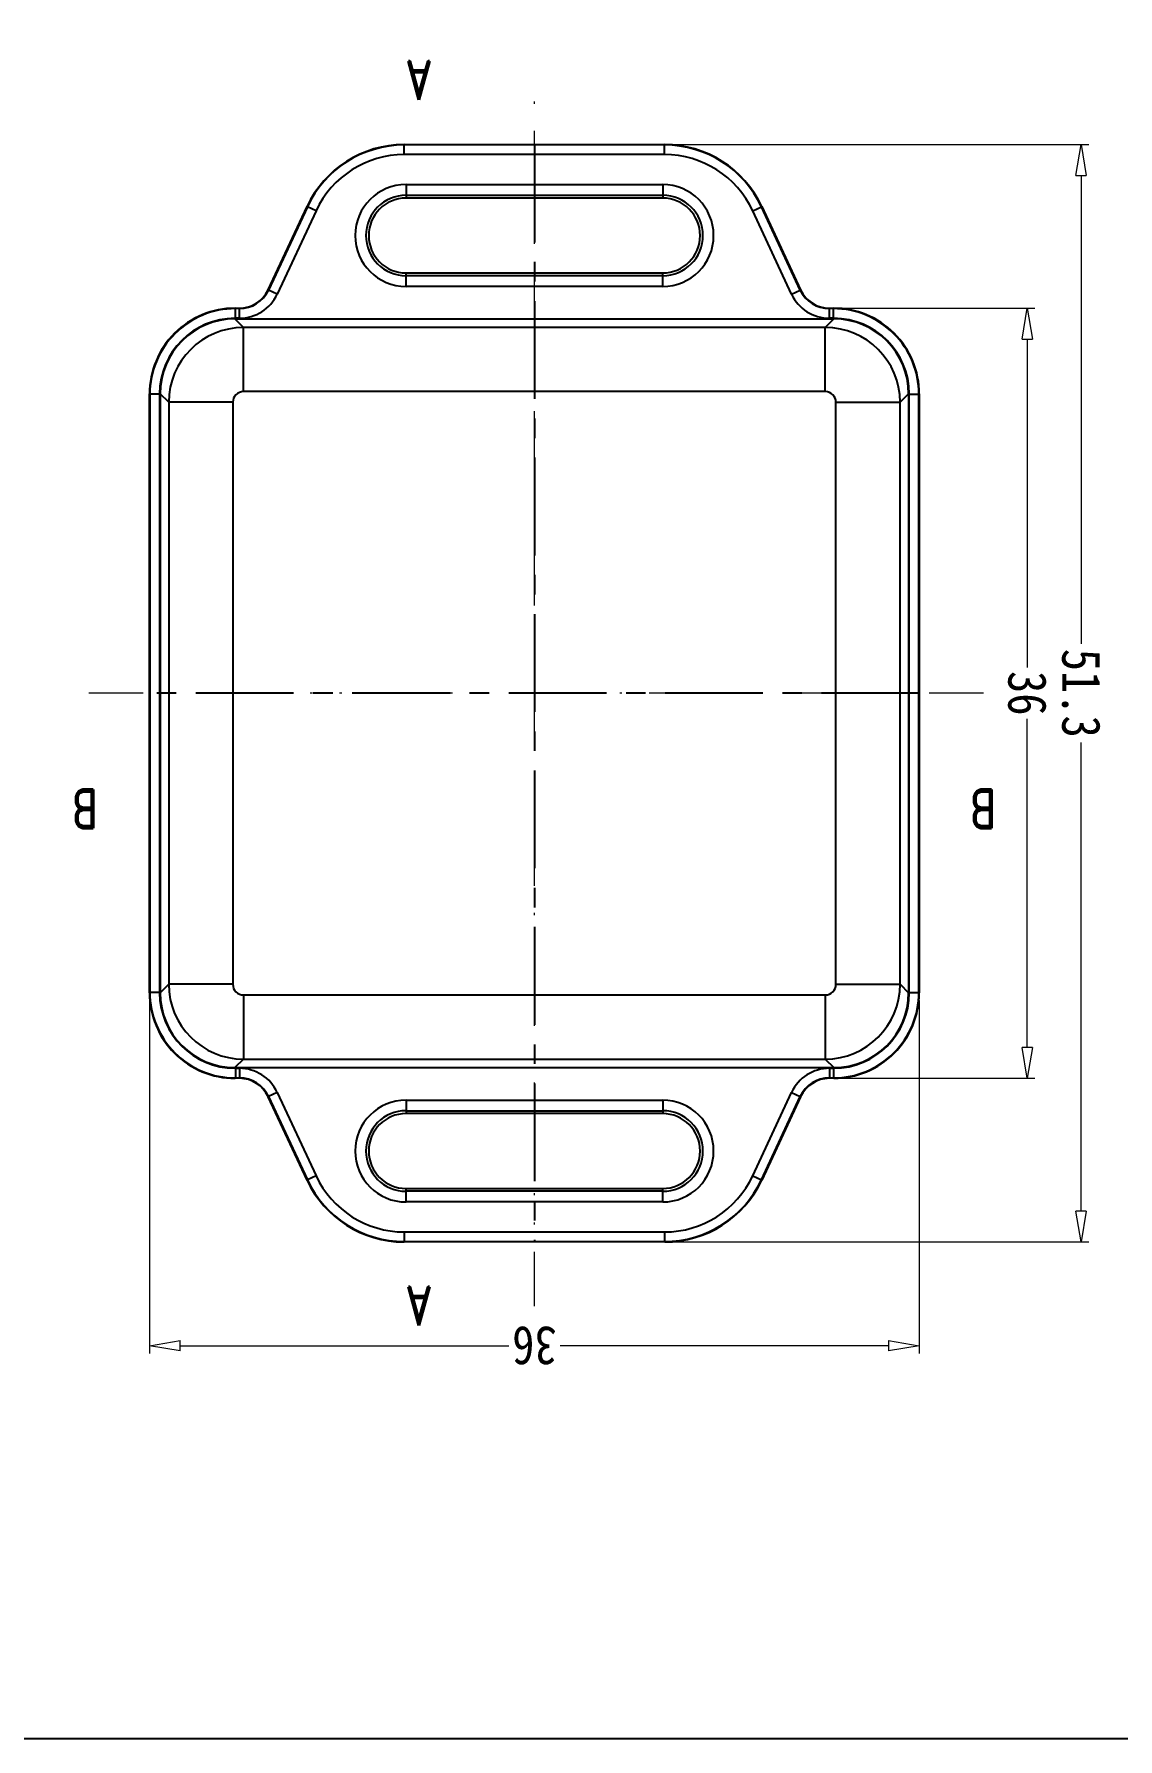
# Model space of a CAD drawing. Header units: millimetres. Extents: x 1786 to 3857, y -2202 to -1928.
# Drawn here: x 3593.4 to 3644.1, y -2202.1 to -2122.4 of the extents above; entities that cross this region are included whole.
import ezdxf
from ezdxf.enums import TextEntityAlignment as Align

# ---------------------------------------------------------------- set-up
doc = ezdxf.new("R2010")
doc.units = ezdxf.units.MM
doc.linetypes.add('CENTER', pattern=[50.8, 31.75, -6.35, 6.35, -6.35])
doc.linetypes.add('DIVIDE', pattern=[31.75, 12.7, -6.35, 0, -6.35, 0, -6.35])
doc.layers.add('dim', color=3, linetype='Continuous', lineweight=9)
doc.layers.add('hatch', color=56, linetype='Continuous', lineweight=9)
doc.styles.add('FFS', font='SIMFANG.TTF', dxfattribs={"width": 0.85})
doc.styles.add('LongTou', font='romand.shx', dxfattribs={"width": 0.8, "bigfont": 'whgdtxt.shx'})
doc.dimstyles.new('YanXiu', dxfattribs={"dimtxt": 2.5, "dimasz": 2.2, "dimexe": 1, "dimexo": 0.6, "dimgap": 0.66, "dimtad": 0, "dimzin": 9, "dimdsep": 46, "dimtxsty": 'FFS', "dimblk": 'CLOSEDBLANK', "dimcen": 0, "dimclrd": 256, "dimclre": 131, "dimclrt": 42, "dimazin": 0, "dimtfac": 1, "dimtofl": 0, "dimtmove": 0, "dimatfit": 3, "dimldrblk": 'CLOSEDBLANK', "dimfxl": 0, "dimlwd": 5, "dimlwe": 5, "dimarcsym": 0})

# ---------------------------------------------------------------- blocks, each defined once
blk = doc.blocks.new('_ClosedBlank')
at = {"color": 0, "linetype": 'ByBlock', "lineweight": -2}
for p, q in [((-1, 0.167), (0, 0)), ((-1, 0.167), (-1, -0.167)), ((0, 0), (-1, -0.167))]:
    blk.add_line(p, q, dxfattribs=at)
blk = doc.blocks.new('*D255')
at = {"layer": 'Defpoints', "color": 0}
for p in [(3548.176, -1972.074), (3528.705, -2023.374), (3548.176, -2023.374)]:
    blk.add_point(p, dxfattribs=at)
at = {"layer": 'dim', "color": 131, "lineweight": 5}
for p, q in [((3547.816, -1972.074), (3528.345, -1972.074)), ((3547.816, -2023.374), (3528.345, -2023.374))]:
    blk.add_line(p, q, dxfattribs=at)
at = {"layer": 'dim', "lineweight": 5}
for p, q in [((3528.705, -1973.514), (3528.705, -1995.416)), ((3528.705, -2021.934), (3528.705, -2000.031))]:
    blk.add_line(p, q, dxfattribs=at)
at = {"layer": 'dim', "lineweight": 5, "xscale": 1.44, "yscale": 1.44, "zscale": 1.44}
for p, rotation in [((3528.705, -1972.074), 90), ((3528.705, -2023.374), 270)]:
    blk.add_blockref('_ClosedBlank', p, dxfattribs=dict(at, rotation=rotation))
at = {"layer": 'dim', "color": 42, "insert": (3528.705, -1997.724), "char_height": 1.8, "attachment_point": 5, "rotation": 90, "style": 'FFS'}
blk.add_mtext('51.3', dxfattribs=at)
blk = doc.blocks.new('*D256')
at = {"layer": 'Defpoints', "color": 0}
for p in [(3572.274, -1967.224), (3536.274, -1983.724), (3572.274, -1983.724)]:
    blk.add_point(p, dxfattribs=at)
at = {"layer": 'dim', "color": 131, "lineweight": 5}
for p, q in [((3536.274, -1983.364), (3536.274, -1966.864)), ((3572.274, -1983.364), (3572.274, -1966.864))]:
    blk.add_line(p, q, dxfattribs=at)
at = {"layer": 'dim', "lineweight": 5}
for p, q in [((3537.714, -1967.224), (3553.074, -1967.224)), ((3570.834, -1967.224), (3555.473, -1967.224))]:
    blk.add_line(p, q, dxfattribs=at)
at = {"layer": 'dim', "lineweight": 5, "xscale": 1.44, "yscale": 1.44, "zscale": 1.44, "rotation": 180}
blk.add_blockref('_ClosedBlank', (3536.274, -1967.224), dxfattribs=at)
at = {"layer": 'dim', "lineweight": 5, "xscale": 1.44, "yscale": 1.44, "zscale": 1.44}
blk.add_blockref('_ClosedBlank', (3572.274, -1967.224), dxfattribs=at)
at = {"layer": 'dim', "color": 42, "insert": (3554.274, -1967.224), "char_height": 1.8, "attachment_point": 5, "style": 'FFS'}
blk.add_mtext('36', dxfattribs=at)
blk = doc.blocks.new('*D257')
at = {"layer": 'Defpoints', "color": 0}
for p in [(3540.274, -1979.724), (3531.225, -2015.724), (3540.274, -2015.724)]:
    blk.add_point(p, dxfattribs=at)
at = {"layer": 'dim', "color": 131, "lineweight": 5}
for p, q in [((3539.914, -1979.724), (3530.865, -1979.724)), ((3539.914, -2015.724), (3530.865, -2015.724))]:
    blk.add_line(p, q, dxfattribs=at)
at = {"layer": 'dim', "lineweight": 5}
for p, q in [((3531.225, -1981.164), (3531.225, -1996.525)), ((3531.225, -2014.284), (3531.225, -1998.923))]:
    blk.add_line(p, q, dxfattribs=at)
at = {"layer": 'dim', "lineweight": 5, "xscale": 1.44, "yscale": 1.44, "zscale": 1.44}
for p, rotation in [((3531.225, -1979.724), 90), ((3531.225, -2015.724), 270)]:
    blk.add_blockref('_ClosedBlank', p, dxfattribs=dict(at, rotation=rotation))
at = {"layer": 'dim', "color": 42, "insert": (3531.225, -1997.724), "char_height": 1.8, "attachment_point": 5, "rotation": 90, "style": 'FFS'}
blk.add_mtext('36', dxfattribs=at)
blk = doc.blocks.new('*u276')
at = {"color": 7, "linetype": 'Continuous'}
for p, q in [((-37.344, 103.401), (-25.148, 103.401)), ((-37.344, 103.401), (-37.332, 103.383)), ((-25.159, 103.383), (-37.332, 103.383)), ((-37.332, 102.933), (-37.332, 103.383)), ((-25.159, 102.933), (-37.332, 102.933)), ((-25.159, 103.383), (-25.148, 103.401)), ((-25.159, 102.933), (-25.159, 103.383)), ((-37.246, 101.533), (-25.246, 101.533)), ((-37.246, 101.533), (-37.246, 100.901)), ((-25.246, 101.533), (-25.246, 100.901)), ((-43.692, 96.617), (-41.875, 100.514)), ((-41.864, 100.496), (-43.681, 96.599)), ((-41.875, 100.514), (-41.864, 100.496)), ((-41.456, 100.306), (-41.864, 100.496)), ((-37.246, 101.033), (-25.246, 101.033)), ((-25.246, 100.901), (-37.246, 100.901)), ((-21.036, 100.306), (-20.628, 100.496)), ((-20.628, 100.496), (-20.616, 100.514)), ((-18.81, 96.599), (-20.628, 100.496)), ((-20.616, 100.514), (-18.799, 96.617)), ((-41.456, 100.306), (-43.273, 96.409)), ((-19.218, 96.409), (-21.036, 100.306)), ((-37.246, 97.401), (-25.246, 97.401)), ((-37.246, 96.769), (-37.246, 97.401)), ((-25.246, 97.269), (-37.246, 97.269)), ((-25.246, 96.769), (-25.246, 97.401)), ((-43.681, 96.599), (-43.692, 96.617)), ((-43.273, 96.409), (-43.681, 96.599)), ((-25.246, 96.769), (-37.246, 96.769)), ((-19.218, 96.409), (-18.81, 96.599)), ((-18.81, 96.599), (-18.799, 96.617)), ((-45.246, 95.751), (-45.052, 95.751)), ((-45.228, 95.733), (-45.246, 95.751)), ((-45.04, 95.733), (-45.228, 95.733)), ((-45.228, 95.283), (-45.228, 95.733)), ((-45.04, 95.733), (-45.052, 95.751)), ((-45.04, 95.283), (-45.04, 95.733)), ((-17.451, 95.733), (-17.44, 95.751)), ((-17.263, 95.733), (-17.451, 95.733)), ((-17.451, 95.283), (-17.451, 95.733)), ((-17.44, 95.751), (-17.246, 95.751)), ((-17.246, 95.751), (-17.263, 95.733)), ((-17.263, 95.283), (-17.263, 95.733)), ((-17.242, 95.251), (-45.249, 95.251)), ((-44.85, 94.852), (-45.249, 95.251)), ((-45.04, 95.283), (-45.228, 95.283)), ((-17.641, 94.852), (-44.85, 94.852)), ((-44.85, 91.855), (-44.85, 94.852)), ((-17.641, 94.852), (-17.242, 95.251)), ((-17.641, 91.855), (-17.641, 94.852)), ((-17.263, 95.283), (-17.451, 95.283)), ((-49.246, 63.751), (-49.246, 91.751)), ((-49.228, 91.733), (-49.246, 91.751)), ((-49.228, 91.733), (-49.228, 63.769)), ((-48.778, 91.733), (-49.228, 91.733)), ((-48.778, 91.733), (-48.778, 63.769)), ((-48.746, 63.748), (-48.746, 91.754)), ((-48.347, 91.356), (-48.746, 91.754)), ((-17.641, 91.855), (-44.85, 91.855)), ((-14.144, 91.356), (-13.746, 91.754)), ((-13.746, 63.748), (-13.746, 91.754)), ((-13.714, 91.733), (-13.264, 91.733)), ((-13.714, 63.769), (-13.714, 91.733)), ((-13.246, 91.751), (-13.264, 91.733)), ((-13.264, 63.769), (-13.264, 91.733)), ((-13.246, 91.751), (-13.246, 63.751)), ((-48.347, 91.356), (-48.347, 64.147)), ((-45.35, 91.356), (-48.347, 91.356)), ((-45.35, 91.356), (-45.35, 64.146)), ((-17.142, 91.356), (-14.144, 91.356)), ((-17.142, 64.146), (-17.142, 91.356)), ((-14.144, 64.147), (-14.144, 91.356)), ((-49.246, 63.751), (-49.228, 63.769)), ((-48.778, 63.769), (-49.228, 63.769)), ((-48.347, 64.147), (-48.746, 63.748)), ((-45.35, 64.146), (-48.347, 64.146)), ((-17.142, 64.146), (-14.144, 64.146)), ((-14.144, 64.147), (-13.746, 63.748)), ((-13.714, 63.769), (-13.264, 63.769)), ((-13.264, 63.769), (-13.246, 63.751)), ((-44.85, 63.647), (-44.85, 60.65)), ((-44.85, 63.647), (-17.641, 63.647)), ((-17.641, 63.647), (-17.641, 60.65)), ((-44.85, 60.65), (-45.249, 60.251)), ((-44.85, 60.65), (-17.641, 60.65)), ((-17.641, 60.65), (-17.242, 60.251)), ((-17.242, 60.251), (-45.249, 60.251)), ((-45.228, 60.219), (-45.228, 59.769)), ((-45.228, 60.219), (-45.04, 60.219)), ((-45.04, 60.219), (-45.04, 59.769)), ((-17.451, 60.219), (-17.451, 59.769)), ((-17.451, 60.219), (-17.263, 60.219)), ((-17.263, 60.219), (-17.263, 59.769)), ((-45.246, 59.751), (-45.228, 59.769)), ((-45.052, 59.751), (-45.246, 59.751)), ((-45.228, 59.769), (-45.041, 59.769)), ((-45.041, 59.769), (-45.052, 59.751)), ((-43.273, 59.093), (-43.681, 58.903)), ((-43.273, 59.093), (-41.456, 55.196)), ((-21.036, 55.196), (-19.218, 59.093)), ((-19.218, 59.093), (-18.81, 58.903)), ((-17.451, 59.769), (-17.44, 59.751)), ((-17.451, 59.769), (-17.263, 59.769)), ((-17.246, 59.751), (-17.44, 59.751)), ((-17.263, 59.769), (-17.246, 59.751)), ((-43.681, 58.903), (-43.692, 58.885)), ((-41.875, 54.988), (-43.692, 58.885)), ((-43.681, 58.903), (-41.864, 55.006)), ((-37.246, 58.733), (-37.246, 58.101)), ((-37.246, 58.733), (-25.246, 58.733)), ((-37.246, 58.233), (-25.246, 58.233)), ((-25.246, 58.733), (-25.246, 58.101)), ((-20.628, 55.006), (-18.81, 58.903)), ((-18.799, 58.885), (-20.616, 54.988)), ((-18.81, 58.903), (-18.799, 58.885)), ((-25.246, 58.101), (-37.246, 58.101)), ((-41.864, 55.006), (-41.875, 54.988)), ((-41.456, 55.196), (-41.864, 55.006)), ((-21.036, 55.196), (-20.628, 55.006)), ((-20.616, 54.988), (-20.628, 55.006)), ((-37.246, 53.969), (-37.246, 54.601)), ((-37.246, 54.601), (-25.246, 54.601)), ((-25.246, 54.469), (-37.246, 54.469)), ((-25.246, 53.969), (-25.246, 54.601)), ((-25.246, 53.969), (-37.246, 53.969)), ((-37.332, 52.119), (-37.344, 52.101)), ((-25.148, 52.101), (-37.344, 52.101)), ((-37.332, 52.569), (-37.332, 52.119)), ((-37.332, 52.569), (-25.159, 52.569)), ((-37.332, 52.119), (-25.159, 52.119)), ((-25.159, 52.569), (-25.159, 52.119)), ((-25.148, 52.101), (-25.159, 52.119))]:
    blk.add_line(p, q, dxfattribs=at)
at = {"color": 1, "linetype": 'CENTER', "ltscale": 0.144}
for p, q in [((-31.246, 52.101, 0), (-31.246, 103.401, 0)), ((-49.246, 77.751, 0), (-13.246, 77.751, 0))]:
    blk.add_line(p, q, dxfattribs=at)
at = {"color": 7, "linetype": 'Continuous'}
for centre, radius, start, end in [((-37.344, 98.401), 5, 89.99697, 155.00342), ((-37.332, 98.383), 5, 89.99694, 155.00345), ((-37.332, 98.383), 4.55, 89.99975, 155.00025), ((-25.159, 98.383), 5, 24.99655, 90.00306), ((-25.159, 98.383), 4.55, 24.99975, 90.00025), ((-25.148, 98.401), 5, 24.99658, 90.00302), ((-37.246, 99.151), 2.382, 90, 270), ((-25.246, 99.151), 2.382, 270, 90), ((-37.246, 99.151), 1.882, 90, 270), ((-37.246, 99.151), 1.75, 90, 270), ((-25.246, 99.151), 1.882, 270, 90), ((-25.246, 99.151), 1.75, 270, 90), ((-45.052, 97.251), 1.5, 270.36415, 334.63823), ((-45.04, 97.233), 1.5, 269.99691, 335.00548), ((-45.047, 97.249), 1.495, 334.63018, 334.99892), ((-17.451, 97.233), 1.5, 204.99674, 270.00535), ((-17.446, 97.248), 1.493, 204.99994, 205.36903), ((-17.44, 97.251), 1.5, 205.36398, 269.6381), ((-45.246, 91.751), 4, 89.9964, 180.00335), ((-45.228, 91.733), 4, 89.9998, 180.00204), ((-45.052, 97.244), 1.493, 270.00002, 270.36912), ((-45.04, 97.233), 1.95, 269.99981, 335.00019), ((-17.451, 97.233), 1.95, 204.99981, 270.00019), ((-17.44, 97.246), 1.495, 269.63011, 269.99885), ((-17.263, 91.733), 4, 359.99798, 90.0002), ((-17.246, 91.751), 4, 359.99664, 90.0036), ((-45.228, 91.733), 3.55, 90.37812, 179.62212), ((-44.844, 91.349), 3.503, 90.10563, 179.89382), ((-45.228, 91.74), 3.543, 90.00379, 90.38357), ((-17.648, 91.349), 3.503, 0.10563, 89.89382), ((-17.264, 91.74), 3.543, 89.61642, 89.9962), ((-17.263, 91.733), 3.55, 0.3779, 89.62186), ((-45.234, 91.733), 3.543, 179.61666, 179.99617), ((-44.851, 91.356), 0.499, 89.97829, 180.02171), ((-17.641, 91.356), 0.499, 359.97828, 90.02172), ((-17.257, 91.733), 3.543, 0.00378, 0.38329), ((-45.228, 63.769), 4, 179.99798, 270.0002), ((-45.235, 63.769), 3.543, 180.00378, 180.38329), ((-44.844, 64.153), 3.503, 180.10563, 269.89382), ((-44.851, 64.146), 0.499, 179.97829, 270.02171), ((-17.648, 64.153), 3.503, 270.10563, 359.89382), ((-17.641, 64.146), 0.499, 269.97828, 0.02172), ((-17.263, 63.769), 4, 269.9998, 0.00204), ((-17.257, 63.769), 3.543, 359.61666, 359.99617), ((-45.246, 63.751), 4, 179.99664, 270.0036), ((-45.228, 63.769), 3.55, 180.3779, 269.62187), ((-17.246, 63.751), 4, 269.9964, 0.00335), ((-17.263, 63.769), 3.55, 270.37812, 359.62211), ((-45.228, 63.762), 3.543, 269.61642, 269.9962), ((-45.04, 58.269), 1.95, 24.99981, 90.00019), ((-17.451, 58.269), 1.95, 89.99981, 155.00019), ((-17.264, 63.762), 3.543, 270.00379, 270.38357), ((-45.052, 58.256), 1.495, 89.63011, 89.99885), ((-45.052, 58.251), 1.5, 25.36398, 89.6381), ((-45.04, 58.269), 1.5, 24.99674, 90.00535), ((-17.451, 58.269), 1.5, 89.99691, 155.00548), ((-17.44, 58.251), 1.5, 90.36415, 154.63823), ((-17.44, 58.258), 1.493, 90.00002, 90.36912), ((-45.046, 58.254), 1.493, 24.99994, 25.36903), ((-37.246, 56.351), 2.382, 90, 270), ((-37.246, 56.351), 1.882, 90, 270), ((-25.246, 56.351), 2.382, 270, 90), ((-25.246, 56.351), 1.882, 270, 90), ((-17.444, 58.253), 1.495, 154.63018, 154.99892), ((-37.246, 56.351), 1.75, 90, 270), ((-25.246, 56.351), 1.75, 270, 90), ((-37.332, 57.119), 5, 204.99655, 270.00306), ((-37.332, 57.119), 4.55, 204.99975, 270.00025), ((-25.159, 57.119), 4.55, 269.99975, 335.00025), ((-25.159, 57.119), 5, 269.99694, 335.00345), ((-37.344, 57.101), 5, 204.99658, 270.00302), ((-25.148, 57.101), 5, 269.99697, 335.00342)]:
    blk.add_arc(centre, radius, start, end, dxfattribs=at)
for centre, major_axis, start_param, end_param in [((-45.242, 91.748), (-2.48, 2.48), -0.784447, 0.784447), ((-17.249, 91.748), (2.48, 2.48), -0.784447, 0.784447), ((-45.242, 63.754), (2.48, 2.48), 2.357146, 3.926039), ((-17.249, 63.754), (-2.48, 2.48), -3.926039, -2.357146)]:
    blk.add_ellipse(centre, major_axis=major_axis, ratio=0.998099, start_param=start_param, end_param=end_param, dxfattribs=at)
at = {"layer": 'Defpoints', "color": 2}
blk.add_lwpolyline([(-90.545, 126.633), (90.545, 126.633), (90.545, 0), (-90.545, 0)], close=True, dxfattribs=at)
at = {"layer": 'hatch', "color": 2, "linetype": 'DIVIDE', "ltscale": 0.2}
for p, q in [((-31.246, 106.401, 0), (-31.246, 49.101)), ((-52.246, 77.751, 0), (-10.246, 77.751))]:
    blk.add_line(p, q, dxfattribs=at)
at = {"layer": 'hatch', "color": 2, "elevation": 0}
for points in [[(-31.246, 106.401, 0, 0, 0), (-29.446, 106.401, 0.54, 0, 0), (-27.646, 106.401, 0, 0, 0)], [(-52.246, 77.751, 0, 0, 0), (-52.246, 79.551, 0.54, 0, 0), (-52.246, 81.351, 0, 0, 0)], [(-10.246, 77.751, 0, 0, 0), (-10.246, 79.551, 0.54, 0, 0), (-10.246, 81.351, 0, 0, 0)], [(-31.246, 49.101, 0, 0, 0), (-29.446, 49.101, 0.54, 0, 0), (-27.646, 49.101, 0, 0, 0)]]:
    blk.add_lwpolyline(points, format="xyseb", dxfattribs=at)
at = {"layer": 'hatch', "color": 6, "style": 'LongTou', "width": 0.8}
for s, p in [('A', (-25.846, 106.401, 0)), ('B', (-52.246, 83.151, 0)), ('B', (-10.246, 83.151)), ('A', (-25.846, 49.101))]:
    blk.add_text(s, height=1.8, dxfattribs=at).set_placement(p, align=Align.MIDDLE)
at = {"layer": 'dim'}
dim = blk.add_linear_dim(base=(-13.246, 108.251), p1=(-49.246, 91.751), p2=(-13.246, 91.751), dimstyle='YanXiu', override={"dimtxt": 1.8, "dimasz": 1.44, "dimexe": 0.35982, "dimexo": 0.35982, "dimgap": 0.35982, "dimzin": 8}, dxfattribs=at)
dim.commit()
dim.dimension.update_dxf_attribs({"geometry": '*D256', "text_midpoint": (-31.246, 108.251), "insert": (-3585.519, 2075.475)})
for base, p1, p2, picture, middle in [((-56.815, 52.101), (-37.344, 103.401), (-37.344, 52.101), '*D255', (-56.815, 77.751)), ((-54.295, 59.751), (-45.246, 95.751), (-45.246, 59.751), '*D257', (-54.295, 77.751))]:
    dim = blk.add_linear_dim(base=base, p1=p1, p2=p2, angle=90, dimstyle='YanXiu', override={"dimtxt": 1.8, "dimasz": 1.44, "dimexe": 0.35982, "dimexo": 0.35982, "dimgap": 0.35982, "dimzin": 8}, dxfattribs=at)
    dim.commit()
    dim.dimension.update_dxf_attribs({"geometry": picture, "text_midpoint": middle, "insert": (-3585.519, 2075.475)})

msp = doc.modelspace()

# ---------------------------------------------------------------- block references
at = {"rotation": 180}
msp.add_blockref('*u276', (3585.519, -2075.475, 0), dxfattribs=at)

doc.saveas('drawing.dxf')
